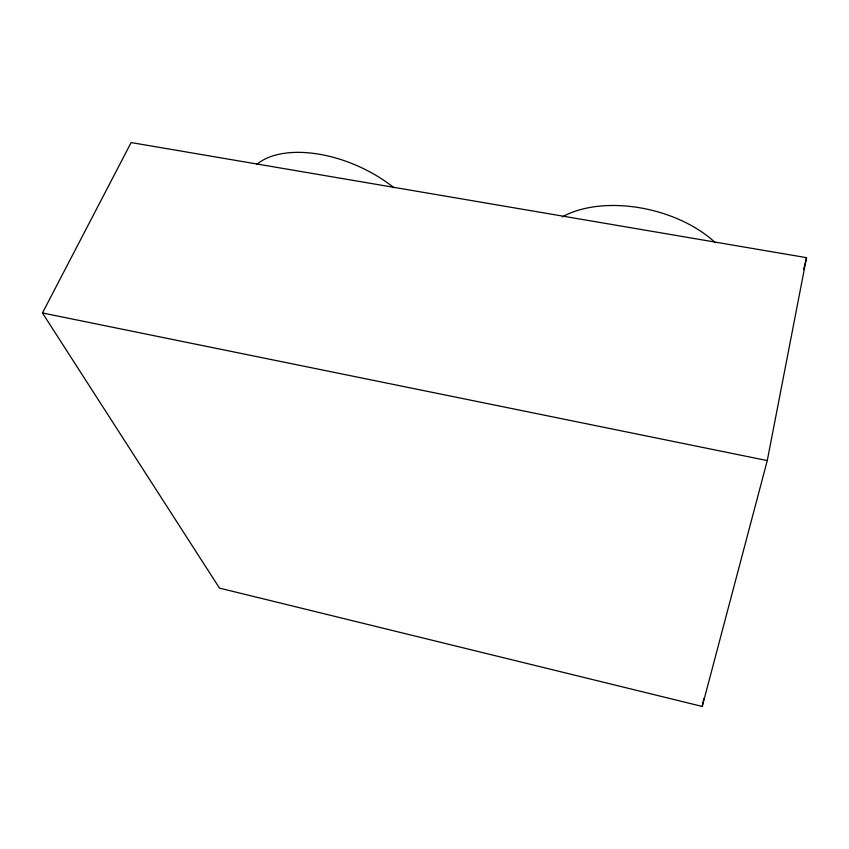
<?xml version="1.0" encoding="UTF-8"?>
<svg xmlns="http://www.w3.org/2000/svg" width="849" height="849" viewBox="0 0 849 849"><rect width="100%" height="100%" fill="white"/><g stroke="black" fill="none" stroke-linecap="round" stroke-linejoin="round"><path stroke-width="1.27" d="M767.273 460.583L806.55 257.672L131.128 142.558L42.45 312.963L219.477 588.102L702.229 706.442L767.273 460.583L42.45 312.963M702.229 706.442L703.779 698.695M803.685 269.218L806.55 257.672M562.356 216.888A100.617 59.281 13.6 0 1 715.283 242.676M256.812 164.377A96.33 53.296 23.8 0 1 393.936 187.756"/></g></svg>
